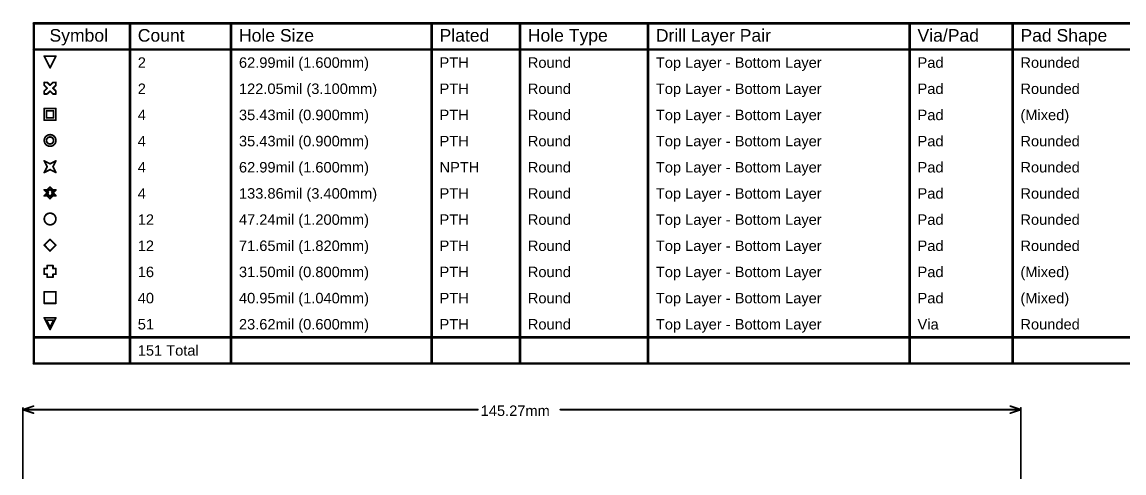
# Model space of a CAD drawing. Header units: inches. Extents: x 0 to 289, y 0 to 168.
# Drawn here: x -0.1 to 160.3, y 102.1 to 167.7 of the extents above; entities that cross this region are included whole.
import ezdxf

# ---------------------------------------------------------------- set-up
doc = ezdxf.new("R2010")
doc.units = ezdxf.units.IN
doc.layers.add('Dimension', color=6, linetype='Continuous')
doc.layers.add('Drill Drawing', color=1, linetype='Continuous')
doc.styles.add('Arial', font='', dxfattribs={"height": 0.2})
doc.styles.get('Arial').set_extended_font_data('Arial')

msp = doc.modelspace()

# ---------------------------------------------------------------- linework, layer by layer
at = {"layer": 'Dimension'}
for points in [[(0, 111.28, 0.254, 0.254, 0), (1.52, 111.79, 0.254, 0.254, 0)], [(0, 100.25, 0.254, 0.254, 0), (0, 111.53, 0.254, 0.254, 0)], [(0, 111.28, 0.254, 0.254, 0), (66.24, 111.28, 0.254, 0.254, 0)], [(0, 111.28, 0.254, 0.254, 0), (1.52, 110.77, 0.254, 0.254, 0)], [(78.22, 111.28, 0.254, 0.254, 0), (145.27, 111.28, 0.254, 0.254, 0)], [(143.75, 111.79, 0.254, 0.254, 0), (145.27, 111.28, 0.254, 0.254, 0)], [(143.75, 110.77, 0.254, 0.254, 0), (145.27, 111.28, 0.254, 0.254, 0)], [(145.27, 100.25, 0.254, 0.254, 0), (145.27, 111.53, 0.254, 0.254, 0)]]:
    msp.add_lwpolyline(points, format="xyseb", dxfattribs=at)
for points in [[(-0.06, 111.53, 0.127, 0.127, 1), (0.06, 111.53, 0.127, 0.127, 1)], [(-0.06, 111.28, 0.127, 0.127, 1), (0.06, 111.28, 0.127, 0.127, 1)], [(-0.06, 111.28, 0.127, 0.127, 1), (0.06, 111.28, 0.127, 0.127, 1)], [(-0.06, 111.28, 0.127, 0.127, 1), (0.06, 111.28, 0.127, 0.127, 1)], [(1.46, 111.79, 0.127, 0.127, 1), (1.59, 111.79, 0.127, 0.127, 1)], [(1.46, 110.77, 0.127, 0.127, 1), (1.59, 110.77, 0.127, 0.127, 1)], [(66.17, 111.28, 0.127, 0.127, 1), (66.3, 111.28, 0.127, 0.127, 1)], [(78.16, 111.28, 0.127, 0.127, 1), (78.28, 111.28, 0.127, 0.127, 1)], [(143.68, 111.79, 0.127, 0.127, 1), (143.81, 111.79, 0.127, 0.127, 1)], [(143.68, 110.77, 0.127, 0.127, 1), (143.81, 110.77, 0.127, 0.127, 1)], [(145.21, 111.53, 0.127, 0.127, 1), (145.33, 111.53, 0.127, 0.127, 1)], [(145.21, 111.28, 0.127, 0.127, 1), (145.33, 111.28, 0.127, 0.127, 1)], [(145.21, 111.28, 0.127, 0.127, 1), (145.33, 111.28, 0.127, 0.127, 1)], [(145.21, 111.28, 0.127, 0.127, 1), (145.33, 111.28, 0.127, 0.127, 1)]]:
    msp.add_lwpolyline(points, format="xyseb", close=True, dxfattribs=at)
at = {"layer": 'Drill Drawing'}
for points in [[(1.59, 167.53, 0.381, 0.381, 0), (288.63, 167.53, 0.381, 0.381, 0)], [(1.59, 118, 0.381, 0.381, 0), (1.59, 167.53, 0.381, 0.381, 0)], [(15.58, 118, 0.381, 0.381, 0), (15.58, 167.53, 0.381, 0.381, 0)], [(30.31, 118, 0.381, 0.381, 0), (30.31, 167.53, 0.381, 0.381, 0)], [(59.51, 118, 0.381, 0.381, 0), (59.51, 167.53, 0.381, 0.381, 0)], [(72.36, 118, 0.381, 0.381, 0), (72.36, 167.53, 0.381, 0.381, 0)], [(91, 118, 0.381, 0.381, 0), (91, 167.53, 0.381, 0.381, 0)], [(129.09, 118, 0.381, 0.381, 0), (129.09, 167.53, 0.381, 0.381, 0)], [(144.07, 118, 0.381, 0.381, 0), (144.07, 167.53, 0.381, 0.381, 0)], [(1.59, 163.72, 0.381, 0.381, 0), (288.63, 163.72, 0.381, 0.381, 0)], [(3.11, 162.74, 0.254, 0.254, 0), (4.8, 162.74, 0.254, 0.254, 0)], [(3.11, 162.74, 0.254, 0.254, 0), (3.95, 161.05, 0.254, 0.254, 0)], [(3.95, 161.05, 0.254, 0.254, 0), (4.8, 162.74, 0.254, 0.254, 0)], [(3.11, 158.51, 0.254, 0.254, 0), (3.11, 158.93, 0.254, 0.254, 0)], [(3.11, 158.93, 0.254, 0.254, 0), (3.53, 158.93, 0.254, 0.254, 0)], [(3.53, 158.93, 0.254, 0.254, 0), (3.95, 158.51, 0.254, 0.254, 0)], [(3.95, 158.51, 0.254, 0.254, 0), (4.38, 158.93, 0.254, 0.254, 0)], [(4.38, 158.93, 0.254, 0.254, 0), (4.8, 158.93, 0.254, 0.254, 0)], [(4.8, 158.51, 0.254, 0.254, 0), (4.8, 158.93, 0.254, 0.254, 0)], [(3.11, 158.51, 0.254, 0.254, 0), (3.53, 158.09, 0.254, 0.254, 0)], [(3.11, 157.66, 0.254, 0.254, 0), (3.53, 158.09, 0.254, 0.254, 0)], [(3.11, 157.24, 0.254, 0.254, 0), (3.11, 157.66, 0.254, 0.254, 0)], [(3.11, 157.24, 0.254, 0.254, 0), (3.53, 157.24, 0.254, 0.254, 0)], [(3.53, 157.24, 0.254, 0.254, 0), (3.95, 157.66, 0.254, 0.254, 0)], [(3.95, 157.66, 0.254, 0.254, 0), (4.38, 157.24, 0.254, 0.254, 0)], [(4.38, 158.09, 0.254, 0.254, 0), (4.8, 158.51, 0.254, 0.254, 0)], [(4.38, 158.09, 0.254, 0.254, 0), (4.8, 157.66, 0.254, 0.254, 0)], [(4.38, 157.24, 0.254, 0.254, 0), (4.8, 157.24, 0.254, 0.254, 0)], [(4.8, 157.24, 0.254, 0.254, 0), (4.8, 157.66, 0.254, 0.254, 0)], [(3.11, 155.12, 0.254, 0.254, 0), (4.8, 155.12, 0.254, 0.254, 0)], [(3.11, 153.43, 0.254, 0.254, 0), (3.11, 155.12, 0.254, 0.254, 0)], [(3.44, 154.78, 0.254, 0.254, 0), (4.46, 154.78, 0.254, 0.254, 0)], [(3.44, 153.77, 0.254, 0.254, 0), (3.44, 154.78, 0.254, 0.254, 0)], [(4.46, 153.77, 0.254, 0.254, 0), (4.46, 154.78, 0.254, 0.254, 0)], [(4.8, 153.43, 0.254, 0.254, 0), (4.8, 155.12, 0.254, 0.254, 0)], [(3.11, 153.43, 0.254, 0.254, 0), (4.8, 153.43, 0.254, 0.254, 0)], [(3.44, 153.77, 0.254, 0.254, 0), (4.46, 153.77, 0.254, 0.254, 0)], [(3.11, 147.5, 0.254, 0.254, 0), (3.95, 147.08, 0.254, 0.254, 0)], [(3.11, 147.5, 0.254, 0.254, 0), (3.53, 146.66, 0.254, 0.254, 0)], [(3.95, 147.08, 0.254, 0.254, 0), (4.8, 147.5, 0.254, 0.254, 0)], [(4.38, 146.66, 0.254, 0.254, 0), (4.8, 147.5, 0.254, 0.254, 0)], [(3.11, 145.81, 0.254, 0.254, 0), (3.53, 146.66, 0.254, 0.254, 0)], [(3.11, 145.81, 0.254, 0.254, 0), (3.95, 146.23, 0.254, 0.254, 0)], [(3.95, 146.23, 0.254, 0.254, 0), (4.8, 145.81, 0.254, 0.254, 0)], [(4.38, 146.66, 0.254, 0.254, 0), (4.8, 145.81, 0.254, 0.254, 0)], [(3.11, 143.27, 0.254, 0.254, 0), (3.53, 142.85, 0.254, 0.254, 0)], [(3.11, 143.27, 0.254, 0.254, 0), (3.53, 143.27, 0.254, 0.254, 0)], [(3.11, 142.42, 0.254, 0.254, 0), (3.53, 142.85, 0.254, 0.254, 0)], [(3.44, 143.1, 0.254, 0.254, 0), (3.7, 142.85, 0.254, 0.254, 0)], [(3.44, 143.1, 0.254, 0.254, 0), (3.7, 143.1, 0.254, 0.254, 0)], [(3.44, 142.59, 0.254, 0.254, 0), (3.7, 142.85, 0.254, 0.254, 0)], [(3.53, 143.27, 0.254, 0.254, 0), (3.95, 143.69, 0.254, 0.254, 0)], [(3.7, 143.1, 0.254, 0.254, 0), (3.95, 143.35, 0.254, 0.254, 0)], [(3.95, 143.69, 0.254, 0.254, 0), (4.38, 143.27, 0.254, 0.254, 0)], [(3.95, 143.35, 0.254, 0.254, 0), (4.21, 143.1, 0.254, 0.254, 0)], [(4.21, 143.1, 0.254, 0.254, 0), (4.46, 143.1, 0.254, 0.254, 0)], [(4.21, 142.85, 0.254, 0.254, 0), (4.46, 143.1, 0.254, 0.254, 0)], [(4.21, 142.85, 0.254, 0.254, 0), (4.46, 142.59, 0.254, 0.254, 0)], [(4.38, 143.27, 0.254, 0.254, 0), (4.8, 143.27, 0.254, 0.254, 0)], [(4.38, 142.85, 0.254, 0.254, 0), (4.8, 143.27, 0.254, 0.254, 0)], [(4.38, 142.85, 0.254, 0.254, 0), (4.8, 142.42, 0.254, 0.254, 0)], [(3.11, 142.42, 0.254, 0.254, 0), (3.53, 142.42, 0.254, 0.254, 0)], [(3.44, 142.59, 0.254, 0.254, 0), (3.7, 142.59, 0.254, 0.254, 0)], [(3.53, 142.42, 0.254, 0.254, 0), (3.95, 142, 0.254, 0.254, 0)], [(3.7, 142.59, 0.254, 0.254, 0), (3.95, 142.34, 0.254, 0.254, 0)], [(3.95, 142.34, 0.254, 0.254, 0), (4.21, 142.59, 0.254, 0.254, 0)], [(3.95, 142, 0.254, 0.254, 0), (4.38, 142.42, 0.254, 0.254, 0)], [(4.21, 142.59, 0.254, 0.254, 0), (4.46, 142.59, 0.254, 0.254, 0)], [(4.38, 142.42, 0.254, 0.254, 0), (4.8, 142.42, 0.254, 0.254, 0)], [(3.11, 135.23, 0.254, 0.254, 0), (3.95, 136.07, 0.254, 0.254, 0)], [(3.11, 135.23, 0.254, 0.254, 0), (3.95, 134.38, 0.254, 0.254, 0)], [(3.95, 136.07, 0.254, 0.254, 0), (4.8, 135.23, 0.254, 0.254, 0)], [(3.95, 134.38, 0.254, 0.254, 0), (4.8, 135.23, 0.254, 0.254, 0)], [(3.11, 130.99, 0.254, 0.254, 0), (3.11, 131.84, 0.254, 0.254, 0)], [(3.11, 131.84, 0.254, 0.254, 0), (3.53, 131.84, 0.254, 0.254, 0)], [(3.53, 131.84, 0.254, 0.254, 0), (3.53, 132.26, 0.254, 0.254, 0)], [(3.53, 132.26, 0.254, 0.254, 0), (4.38, 132.26, 0.254, 0.254, 0)], [(4.38, 131.84, 0.254, 0.254, 0), (4.38, 132.26, 0.254, 0.254, 0)], [(4.38, 131.84, 0.254, 0.254, 0), (4.8, 131.84, 0.254, 0.254, 0)], [(4.8, 130.99, 0.254, 0.254, 0), (4.8, 131.84, 0.254, 0.254, 0)], [(3.11, 130.99, 0.254, 0.254, 0), (3.53, 130.99, 0.254, 0.254, 0)], [(3.53, 130.57, 0.254, 0.254, 0), (3.53, 130.99, 0.254, 0.254, 0)], [(3.53, 130.57, 0.254, 0.254, 0), (4.38, 130.57, 0.254, 0.254, 0)], [(4.38, 130.99, 0.254, 0.254, 0), (4.8, 130.99, 0.254, 0.254, 0)], [(4.38, 130.57, 0.254, 0.254, 0), (4.38, 130.99, 0.254, 0.254, 0)], [(3.11, 128.45, 0.254, 0.254, 0), (4.8, 128.45, 0.254, 0.254, 0)], [(3.11, 126.76, 0.254, 0.254, 0), (3.11, 128.45, 0.254, 0.254, 0)], [(4.8, 126.76, 0.254, 0.254, 0), (4.8, 128.45, 0.254, 0.254, 0)], [(3.11, 126.76, 0.254, 0.254, 0), (4.8, 126.76, 0.254, 0.254, 0)], [(3.11, 124.64, 0.254, 0.254, 0), (4.8, 124.64, 0.254, 0.254, 0)], [(3.11, 124.64, 0.254, 0.254, 0), (3.95, 122.95, 0.254, 0.254, 0)], [(3.44, 124.3, 0.254, 0.254, 0), (4.46, 124.3, 0.254, 0.254, 0)], [(3.44, 124.3, 0.254, 0.254, 0), (3.95, 123.29, 0.254, 0.254, 0)], [(3.95, 122.95, 0.254, 0.254, 0), (4.8, 124.64, 0.254, 0.254, 0)], [(3.95, 123.29, 0.254, 0.254, 0), (4.46, 124.3, 0.254, 0.254, 0)], [(1.59, 121.81, 0.381, 0.381, 0), (288.63, 121.81, 0.381, 0.381, 0)], [(1.59, 118, 0.381, 0.381, 0), (288.63, 118, 0.381, 0.381, 0)]]:
    msp.add_lwpolyline(points, format="xyseb", dxfattribs=at)
for points in [[(1.49, 167.53, 0.191, 0.191, 1), (1.68, 167.53, 0.191, 0.191, 1)], [(1.49, 167.53, 0.191, 0.191, 1), (1.68, 167.53, 0.191, 0.191, 1)], [(15.48, 167.53, 0.191, 0.191, 1), (15.67, 167.53, 0.191, 0.191, 1)], [(30.21, 167.53, 0.191, 0.191, 1), (30.4, 167.53, 0.191, 0.191, 1)], [(59.41, 167.53, 0.191, 0.191, 1), (59.6, 167.53, 0.191, 0.191, 1)], [(72.26, 167.53, 0.191, 0.191, 1), (72.45, 167.53, 0.191, 0.191, 1)], [(90.9, 167.53, 0.191, 0.191, 1), (91.09, 167.53, 0.191, 0.191, 1)], [(128.99, 167.53, 0.191, 0.191, 1), (129.18, 167.53, 0.191, 0.191, 1)], [(143.97, 167.53, 0.191, 0.191, 1), (144.16, 167.53, 0.191, 0.191, 1)], [(1.49, 163.72, 0.191, 0.191, 1), (1.68, 163.72, 0.191, 0.191, 1)], [(3.04, 162.74, 0.127, 0.127, 1), (3.17, 162.74, 0.127, 0.127, 1)], [(3.04, 162.74, 0.127, 0.127, 1), (3.17, 162.74, 0.127, 0.127, 1)], [(4.74, 162.74, 0.127, 0.127, 1), (4.86, 162.74, 0.127, 0.127, 1)], [(4.74, 162.74, 0.127, 0.127, 1), (4.86, 162.74, 0.127, 0.127, 1)], [(3.89, 161.05, 0.127, 0.127, 1), (4.02, 161.05, 0.127, 0.127, 1)], [(3.89, 161.05, 0.127, 0.127, 1), (4.02, 161.05, 0.127, 0.127, 1)], [(3.04, 158.93, 0.127, 0.127, 1), (3.17, 158.93, 0.127, 0.127, 1)], [(3.04, 158.93, 0.127, 0.127, 1), (3.17, 158.93, 0.127, 0.127, 1)], [(3.47, 158.93, 0.127, 0.127, 1), (3.59, 158.93, 0.127, 0.127, 1)], [(3.47, 158.93, 0.127, 0.127, 1), (3.59, 158.93, 0.127, 0.127, 1)], [(4.31, 158.93, 0.127, 0.127, 1), (4.44, 158.93, 0.127, 0.127, 1)], [(4.31, 158.93, 0.127, 0.127, 1), (4.44, 158.93, 0.127, 0.127, 1)], [(4.74, 158.93, 0.127, 0.127, 1), (4.86, 158.93, 0.127, 0.127, 1)], [(4.74, 158.93, 0.127, 0.127, 1), (4.86, 158.93, 0.127, 0.127, 1)], [(3.04, 158.51, 0.127, 0.127, 1), (3.17, 158.51, 0.127, 0.127, 1)], [(3.04, 158.51, 0.127, 0.127, 1), (3.17, 158.51, 0.127, 0.127, 1)], [(3.04, 157.66, 0.127, 0.127, 1), (3.17, 157.66, 0.127, 0.127, 1)], [(3.04, 157.66, 0.127, 0.127, 1), (3.17, 157.66, 0.127, 0.127, 1)], [(3.04, 157.24, 0.127, 0.127, 1), (3.17, 157.24, 0.127, 0.127, 1)], [(3.04, 157.24, 0.127, 0.127, 1), (3.17, 157.24, 0.127, 0.127, 1)], [(3.47, 158.09, 0.127, 0.127, 1), (3.59, 158.09, 0.127, 0.127, 1)], [(3.47, 158.09, 0.127, 0.127, 1), (3.59, 158.09, 0.127, 0.127, 1)], [(3.47, 157.24, 0.127, 0.127, 1), (3.59, 157.24, 0.127, 0.127, 1)], [(3.47, 157.24, 0.127, 0.127, 1), (3.59, 157.24, 0.127, 0.127, 1)], [(3.89, 158.51, 0.127, 0.127, 1), (4.02, 158.51, 0.127, 0.127, 1)], [(3.89, 158.51, 0.127, 0.127, 1), (4.02, 158.51, 0.127, 0.127, 1)], [(3.89, 157.66, 0.127, 0.127, 1), (4.02, 157.66, 0.127, 0.127, 1)], [(3.89, 157.66, 0.127, 0.127, 1), (4.02, 157.66, 0.127, 0.127, 1)], [(4.31, 158.09, 0.127, 0.127, 1), (4.44, 158.09, 0.127, 0.127, 1)], [(4.31, 158.09, 0.127, 0.127, 1), (4.44, 158.09, 0.127, 0.127, 1)], [(4.31, 157.24, 0.127, 0.127, 1), (4.44, 157.24, 0.127, 0.127, 1)], [(4.31, 157.24, 0.127, 0.127, 1), (4.44, 157.24, 0.127, 0.127, 1)], [(4.74, 158.51, 0.127, 0.127, 1), (4.86, 158.51, 0.127, 0.127, 1)], [(4.74, 158.51, 0.127, 0.127, 1), (4.86, 158.51, 0.127, 0.127, 1)], [(4.74, 157.66, 0.127, 0.127, 1), (4.86, 157.66, 0.127, 0.127, 1)], [(4.74, 157.66, 0.127, 0.127, 1), (4.86, 157.66, 0.127, 0.127, 1)], [(4.74, 157.24, 0.127, 0.127, 1), (4.86, 157.24, 0.127, 0.127, 1)], [(4.74, 157.24, 0.127, 0.127, 1), (4.86, 157.24, 0.127, 0.127, 1)], [(3.04, 155.12, 0.127, 0.127, 1), (3.17, 155.12, 0.127, 0.127, 1)], [(3.04, 155.12, 0.127, 0.127, 1), (3.17, 155.12, 0.127, 0.127, 1)], [(3.38, 154.78, 0.127, 0.127, 1), (3.51, 154.78, 0.127, 0.127, 1)], [(3.38, 154.78, 0.127, 0.127, 1), (3.51, 154.78, 0.127, 0.127, 1)], [(4.4, 154.78, 0.127, 0.127, 1), (4.52, 154.78, 0.127, 0.127, 1)], [(4.4, 154.78, 0.127, 0.127, 1), (4.52, 154.78, 0.127, 0.127, 1)], [(4.74, 155.12, 0.127, 0.127, 1), (4.86, 155.12, 0.127, 0.127, 1)], [(4.74, 155.12, 0.127, 0.127, 1), (4.86, 155.12, 0.127, 0.127, 1)], [(3.04, 153.43, 0.127, 0.127, 1), (3.17, 153.43, 0.127, 0.127, 1)], [(3.04, 153.43, 0.127, 0.127, 1), (3.17, 153.43, 0.127, 0.127, 1)], [(3.38, 153.77, 0.127, 0.127, 1), (3.51, 153.77, 0.127, 0.127, 1)], [(3.38, 153.77, 0.127, 0.127, 1), (3.51, 153.77, 0.127, 0.127, 1)], [(4.4, 153.77, 0.127, 0.127, 1), (4.52, 153.77, 0.127, 0.127, 1)], [(4.4, 153.77, 0.127, 0.127, 1), (4.52, 153.77, 0.127, 0.127, 1)], [(4.74, 153.43, 0.127, 0.127, 1), (4.86, 153.43, 0.127, 0.127, 1)], [(4.74, 153.43, 0.127, 0.127, 1), (4.86, 153.43, 0.127, 0.127, 1)], [(4.8, 150.47, 0.254, 0.254, 1), (3.11, 150.47, 0.254, 0.254, 1)], [(4.46, 150.47, 0.254, 0.254, 1), (3.44, 150.47, 0.254, 0.254, 1)], [(3.04, 150.47, 0.127, 0.127, 1), (3.17, 150.47, 0.127, 0.127, 1)], [(3.38, 150.47, 0.127, 0.127, 1), (3.51, 150.47, 0.127, 0.127, 1)], [(4.4, 150.47, 0.127, 0.127, 1), (4.52, 150.47, 0.127, 0.127, 1)], [(4.74, 150.47, 0.127, 0.127, 1), (4.86, 150.47, 0.127, 0.127, 1)], [(3.04, 147.5, 0.127, 0.127, 1), (3.17, 147.5, 0.127, 0.127, 1)], [(3.04, 147.5, 0.127, 0.127, 1), (3.17, 147.5, 0.127, 0.127, 1)], [(4.74, 147.5, 0.127, 0.127, 1), (4.86, 147.5, 0.127, 0.127, 1)], [(4.74, 147.5, 0.127, 0.127, 1), (4.86, 147.5, 0.127, 0.127, 1)], [(3.47, 146.66, 0.127, 0.127, 1), (3.59, 146.66, 0.127, 0.127, 1)], [(3.47, 146.66, 0.127, 0.127, 1), (3.59, 146.66, 0.127, 0.127, 1)], [(3.89, 147.08, 0.127, 0.127, 1), (4.02, 147.08, 0.127, 0.127, 1)], [(3.89, 147.08, 0.127, 0.127, 1), (4.02, 147.08, 0.127, 0.127, 1)], [(3.89, 146.23, 0.127, 0.127, 1), (4.02, 146.23, 0.127, 0.127, 1)], [(3.89, 146.23, 0.127, 0.127, 1), (4.02, 146.23, 0.127, 0.127, 1)], [(4.31, 146.66, 0.127, 0.127, 1), (4.44, 146.66, 0.127, 0.127, 1)], [(4.31, 146.66, 0.127, 0.127, 1), (4.44, 146.66, 0.127, 0.127, 1)], [(3.04, 145.81, 0.127, 0.127, 1), (3.17, 145.81, 0.127, 0.127, 1)], [(3.04, 145.81, 0.127, 0.127, 1), (3.17, 145.81, 0.127, 0.127, 1)], [(4.74, 145.81, 0.127, 0.127, 1), (4.86, 145.81, 0.127, 0.127, 1)], [(4.74, 145.81, 0.127, 0.127, 1), (4.86, 145.81, 0.127, 0.127, 1)], [(3.04, 143.27, 0.127, 0.127, 1), (3.17, 143.27, 0.127, 0.127, 1)], [(3.04, 143.27, 0.127, 0.127, 1), (3.17, 143.27, 0.127, 0.127, 1)], [(3.38, 143.1, 0.127, 0.127, 1), (3.51, 143.1, 0.127, 0.127, 1)], [(3.38, 143.1, 0.127, 0.127, 1), (3.51, 143.1, 0.127, 0.127, 1)], [(3.47, 143.27, 0.127, 0.127, 1), (3.59, 143.27, 0.127, 0.127, 1)], [(3.47, 143.27, 0.127, 0.127, 1), (3.59, 143.27, 0.127, 0.127, 1)], [(3.47, 142.85, 0.127, 0.127, 1), (3.59, 142.85, 0.127, 0.127, 1)], [(3.47, 142.85, 0.127, 0.127, 1), (3.59, 142.85, 0.127, 0.127, 1)], [(3.64, 143.1, 0.127, 0.127, 1), (3.76, 143.1, 0.127, 0.127, 1)], [(3.64, 143.1, 0.127, 0.127, 1), (3.76, 143.1, 0.127, 0.127, 1)], [(3.64, 142.85, 0.127, 0.127, 1), (3.76, 142.85, 0.127, 0.127, 1)], [(3.64, 142.85, 0.127, 0.127, 1), (3.76, 142.85, 0.127, 0.127, 1)], [(3.89, 143.69, 0.127, 0.127, 1), (4.02, 143.69, 0.127, 0.127, 1)], [(3.89, 143.69, 0.127, 0.127, 1), (4.02, 143.69, 0.127, 0.127, 1)], [(3.89, 143.35, 0.127, 0.127, 1), (4.02, 143.35, 0.127, 0.127, 1)], [(3.89, 143.35, 0.127, 0.127, 1), (4.02, 143.35, 0.127, 0.127, 1)], [(4.14, 143.1, 0.127, 0.127, 1), (4.27, 143.1, 0.127, 0.127, 1)], [(4.14, 143.1, 0.127, 0.127, 1), (4.27, 143.1, 0.127, 0.127, 1)], [(4.14, 142.85, 0.127, 0.127, 1), (4.27, 142.85, 0.127, 0.127, 1)], [(4.14, 142.85, 0.127, 0.127, 1), (4.27, 142.85, 0.127, 0.127, 1)], [(4.31, 143.27, 0.127, 0.127, 1), (4.44, 143.27, 0.127, 0.127, 1)], [(4.31, 143.27, 0.127, 0.127, 1), (4.44, 143.27, 0.127, 0.127, 1)], [(4.31, 142.85, 0.127, 0.127, 1), (4.44, 142.85, 0.127, 0.127, 1)], [(4.31, 142.85, 0.127, 0.127, 1), (4.44, 142.85, 0.127, 0.127, 1)], [(4.4, 143.1, 0.127, 0.127, 1), (4.52, 143.1, 0.127, 0.127, 1)], [(4.4, 143.1, 0.127, 0.127, 1), (4.52, 143.1, 0.127, 0.127, 1)], [(4.74, 143.27, 0.127, 0.127, 1), (4.86, 143.27, 0.127, 0.127, 1)], [(4.74, 143.27, 0.127, 0.127, 1), (4.86, 143.27, 0.127, 0.127, 1)], [(3.04, 142.42, 0.127, 0.127, 1), (3.17, 142.42, 0.127, 0.127, 1)], [(3.04, 142.42, 0.127, 0.127, 1), (3.17, 142.42, 0.127, 0.127, 1)], [(3.38, 142.59, 0.127, 0.127, 1), (3.51, 142.59, 0.127, 0.127, 1)], [(3.38, 142.59, 0.127, 0.127, 1), (3.51, 142.59, 0.127, 0.127, 1)], [(3.47, 142.42, 0.127, 0.127, 1), (3.59, 142.42, 0.127, 0.127, 1)], [(3.47, 142.42, 0.127, 0.127, 1), (3.59, 142.42, 0.127, 0.127, 1)], [(3.64, 142.59, 0.127, 0.127, 1), (3.76, 142.59, 0.127, 0.127, 1)], [(3.64, 142.59, 0.127, 0.127, 1), (3.76, 142.59, 0.127, 0.127, 1)], [(3.89, 142.34, 0.127, 0.127, 1), (4.02, 142.34, 0.127, 0.127, 1)], [(3.89, 142.34, 0.127, 0.127, 1), (4.02, 142.34, 0.127, 0.127, 1)], [(3.89, 142, 0.127, 0.127, 1), (4.02, 142, 0.127, 0.127, 1)], [(3.89, 142, 0.127, 0.127, 1), (4.02, 142, 0.127, 0.127, 1)], [(4.14, 142.59, 0.127, 0.127, 1), (4.27, 142.59, 0.127, 0.127, 1)], [(4.14, 142.59, 0.127, 0.127, 1), (4.27, 142.59, 0.127, 0.127, 1)], [(4.31, 142.42, 0.127, 0.127, 1), (4.44, 142.42, 0.127, 0.127, 1)], [(4.31, 142.42, 0.127, 0.127, 1), (4.44, 142.42, 0.127, 0.127, 1)], [(4.4, 142.59, 0.127, 0.127, 1), (4.52, 142.59, 0.127, 0.127, 1)], [(4.4, 142.59, 0.127, 0.127, 1), (4.52, 142.59, 0.127, 0.127, 1)], [(4.74, 142.42, 0.127, 0.127, 1), (4.86, 142.42, 0.127, 0.127, 1)], [(4.74, 142.42, 0.127, 0.127, 1), (4.86, 142.42, 0.127, 0.127, 1)], [(4.8, 139.04, 0.254, 0.254, 1), (3.11, 139.04, 0.254, 0.254, 1)], [(3.04, 139.04, 0.127, 0.127, 1), (3.17, 139.04, 0.127, 0.127, 1)], [(4.74, 139.04, 0.127, 0.127, 1), (4.86, 139.04, 0.127, 0.127, 1)], [(3.04, 135.23, 0.127, 0.127, 1), (3.17, 135.23, 0.127, 0.127, 1)], [(3.04, 135.23, 0.127, 0.127, 1), (3.17, 135.23, 0.127, 0.127, 1)], [(3.89, 136.07, 0.127, 0.127, 1), (4.02, 136.07, 0.127, 0.127, 1)], [(3.89, 136.07, 0.127, 0.127, 1), (4.02, 136.07, 0.127, 0.127, 1)], [(4.74, 135.23, 0.127, 0.127, 1), (4.86, 135.23, 0.127, 0.127, 1)], [(4.74, 135.23, 0.127, 0.127, 1), (4.86, 135.23, 0.127, 0.127, 1)], [(3.89, 134.38, 0.127, 0.127, 1), (4.02, 134.38, 0.127, 0.127, 1)], [(3.89, 134.38, 0.127, 0.127, 1), (4.02, 134.38, 0.127, 0.127, 1)], [(3.04, 131.84, 0.127, 0.127, 1), (3.17, 131.84, 0.127, 0.127, 1)], [(3.04, 131.84, 0.127, 0.127, 1), (3.17, 131.84, 0.127, 0.127, 1)], [(3.47, 132.26, 0.127, 0.127, 1), (3.59, 132.26, 0.127, 0.127, 1)], [(3.47, 132.26, 0.127, 0.127, 1), (3.59, 132.26, 0.127, 0.127, 1)], [(3.47, 131.84, 0.127, 0.127, 1), (3.59, 131.84, 0.127, 0.127, 1)], [(3.47, 131.84, 0.127, 0.127, 1), (3.59, 131.84, 0.127, 0.127, 1)], [(4.31, 132.26, 0.127, 0.127, 1), (4.44, 132.26, 0.127, 0.127, 1)], [(4.31, 132.26, 0.127, 0.127, 1), (4.44, 132.26, 0.127, 0.127, 1)], [(4.31, 131.84, 0.127, 0.127, 1), (4.44, 131.84, 0.127, 0.127, 1)], [(4.31, 131.84, 0.127, 0.127, 1), (4.44, 131.84, 0.127, 0.127, 1)], [(4.74, 131.84, 0.127, 0.127, 1), (4.86, 131.84, 0.127, 0.127, 1)], [(4.74, 131.84, 0.127, 0.127, 1), (4.86, 131.84, 0.127, 0.127, 1)], [(3.04, 130.99, 0.127, 0.127, 1), (3.17, 130.99, 0.127, 0.127, 1)], [(3.04, 130.99, 0.127, 0.127, 1), (3.17, 130.99, 0.127, 0.127, 1)], [(3.47, 130.99, 0.127, 0.127, 1), (3.59, 130.99, 0.127, 0.127, 1)], [(3.47, 130.99, 0.127, 0.127, 1), (3.59, 130.99, 0.127, 0.127, 1)], [(3.47, 130.57, 0.127, 0.127, 1), (3.59, 130.57, 0.127, 0.127, 1)], [(3.47, 130.57, 0.127, 0.127, 1), (3.59, 130.57, 0.127, 0.127, 1)], [(4.31, 130.99, 0.127, 0.127, 1), (4.44, 130.99, 0.127, 0.127, 1)], [(4.31, 130.99, 0.127, 0.127, 1), (4.44, 130.99, 0.127, 0.127, 1)], [(4.31, 130.57, 0.127, 0.127, 1), (4.44, 130.57, 0.127, 0.127, 1)], [(4.31, 130.57, 0.127, 0.127, 1), (4.44, 130.57, 0.127, 0.127, 1)], [(4.74, 130.99, 0.127, 0.127, 1), (4.86, 130.99, 0.127, 0.127, 1)], [(4.74, 130.99, 0.127, 0.127, 1), (4.86, 130.99, 0.127, 0.127, 1)], [(3.04, 128.45, 0.127, 0.127, 1), (3.17, 128.45, 0.127, 0.127, 1)], [(3.04, 128.45, 0.127, 0.127, 1), (3.17, 128.45, 0.127, 0.127, 1)], [(4.74, 128.45, 0.127, 0.127, 1), (4.86, 128.45, 0.127, 0.127, 1)], [(4.74, 128.45, 0.127, 0.127, 1), (4.86, 128.45, 0.127, 0.127, 1)], [(3.04, 126.76, 0.127, 0.127, 1), (3.17, 126.76, 0.127, 0.127, 1)], [(3.04, 126.76, 0.127, 0.127, 1), (3.17, 126.76, 0.127, 0.127, 1)], [(4.74, 126.76, 0.127, 0.127, 1), (4.86, 126.76, 0.127, 0.127, 1)], [(4.74, 126.76, 0.127, 0.127, 1), (4.86, 126.76, 0.127, 0.127, 1)], [(3.04, 124.64, 0.127, 0.127, 1), (3.17, 124.64, 0.127, 0.127, 1)], [(3.04, 124.64, 0.127, 0.127, 1), (3.17, 124.64, 0.127, 0.127, 1)], [(3.38, 124.3, 0.127, 0.127, 1), (3.51, 124.3, 0.127, 0.127, 1)], [(3.38, 124.3, 0.127, 0.127, 1), (3.51, 124.3, 0.127, 0.127, 1)], [(4.4, 124.3, 0.127, 0.127, 1), (4.52, 124.3, 0.127, 0.127, 1)], [(4.4, 124.3, 0.127, 0.127, 1), (4.52, 124.3, 0.127, 0.127, 1)], [(4.74, 124.64, 0.127, 0.127, 1), (4.86, 124.64, 0.127, 0.127, 1)], [(4.74, 124.64, 0.127, 0.127, 1), (4.86, 124.64, 0.127, 0.127, 1)], [(1.49, 121.81, 0.191, 0.191, 1), (1.68, 121.81, 0.191, 0.191, 1)], [(3.89, 123.29, 0.127, 0.127, 1), (4.02, 123.29, 0.127, 0.127, 1)], [(3.89, 123.29, 0.127, 0.127, 1), (4.02, 123.29, 0.127, 0.127, 1)], [(3.89, 122.95, 0.127, 0.127, 1), (4.02, 122.95, 0.127, 0.127, 1)], [(3.89, 122.95, 0.127, 0.127, 1), (4.02, 122.95, 0.127, 0.127, 1)], [(1.49, 118, 0.191, 0.191, 1), (1.68, 118, 0.191, 0.191, 1)], [(1.49, 118, 0.191, 0.191, 1), (1.68, 118, 0.191, 0.191, 1)], [(15.48, 118, 0.191, 0.191, 1), (15.67, 118, 0.191, 0.191, 1)], [(30.21, 118, 0.191, 0.191, 1), (30.4, 118, 0.191, 0.191, 1)], [(59.41, 118, 0.191, 0.191, 1), (59.6, 118, 0.191, 0.191, 1)], [(72.26, 118, 0.191, 0.191, 1), (72.45, 118, 0.191, 0.191, 1)], [(90.9, 118, 0.191, 0.191, 1), (91.09, 118, 0.191, 0.191, 1)], [(128.99, 118, 0.191, 0.191, 1), (129.18, 118, 0.191, 0.191, 1)], [(143.97, 118, 0.191, 0.191, 1), (144.16, 118, 0.191, 0.191, 1)]]:
    msp.add_lwpolyline(points, format="xyseb", close=True, dxfattribs=at)

# ---------------------------------------------------------------- texts
at = {"layer": 'Dimension', "style": 'Arial'}
msp.add_text('145.27mm', height=1.524, dxfattribs=at).set_placement((66.64, 110.36))
at = {"layer": 'Drill Drawing', "style": 'Arial'}
for s, height, p in [('Symbol', 1.829, (3.87, 164.86)), ('Count', 1.829, (16.72, 164.86)), ('Hole Size', 1.829, (31.45, 164.86)), ('Plated', 1.829, (60.65, 164.86)), ('Hole Type', 1.829, (73.5, 164.86)), ('Drill Layer Pair', 1.8288, (92.14, 164.86)), ('Via/Pad', 1.829, (130.23, 164.86)), ('Pad Shape', 1.829, (145.21, 164.86)), ('2', 1.52, (16.72, 161.05)), ('62.99mil (1.600mm)', 1.524, (31.45, 161.05)), ('PTH', 1.524, (60.65, 161.05)), ('Round', 1.524, (73.5, 161.05)), ('Top Layer - Bottom Layer', 1.524, (92.14, 161.05)), ('Pad', 1.524, (130.23, 161.05)), ('Rounded', 1.524, (145.21, 161.05)), ('122.05mil (3.100mm)', 1.524, (31.45, 157.24)), ('Round', 1.524, (73.5, 157.24)), ('Pad', 1.524, (130.23, 157.24)), ('Rounded', 1.524, (145.21, 157.24)), ('2', 1.52, (16.72, 157.24)), ('PTH', 1.524, (60.65, 157.24)), ('Top Layer - Bottom Layer', 1.524, (92.14, 157.24)), ('4', 1.52, (16.72, 153.43)), ('35.43mil (0.900mm)', 1.524, (31.45, 153.43)), ('PTH', 1.524, (60.65, 153.43)), ('Round', 1.524, (73.5, 153.43)), ('Top Layer - Bottom Layer', 1.524, (92.14, 153.43)), ('Pad', 1.524, (130.23, 153.43)), ('(Mixed)', 1.524, (145.21, 153.43)), ('4', 1.52, (16.72, 149.62)), ('35.43mil (0.900mm)', 1.524, (31.45, 149.62)), ('PTH', 1.524, (60.65, 149.62)), ('Round', 1.524, (73.5, 149.62)), ('Top Layer - Bottom Layer', 1.524, (92.14, 149.62)), ('Pad', 1.524, (130.23, 149.62)), ('Rounded', 1.524, (145.21, 149.62)), ('4', 1.52, (16.72, 145.81)), ('62.99mil (1.600mm)', 1.524, (31.45, 145.81)), ('NPTH', 1.524, (60.65, 145.81)), ('Round', 1.524, (73.5, 145.81)), ('Top Layer - Bottom Layer', 1.524, (92.14, 145.81)), ('Pad', 1.524, (130.23, 145.81)), ('Rounded', 1.524, (145.21, 145.81)), ('4', 1.52, (16.72, 142)), ('133.86mil (3.400mm)', 1.524, (31.45, 142)), ('PTH', 1.524, (60.65, 142)), ('Round', 1.524, (73.5, 142)), ('Top Layer - Bottom Layer', 1.524, (92.14, 142)), ('Pad', 1.524, (130.23, 142)), ('Rounded', 1.524, (145.21, 142)), ('12', 1.524, (16.72, 138.19)), ('47.24mil (1.200mm)', 1.524, (31.45, 138.19)), ('PTH', 1.524, (60.65, 138.19)), ('Round', 1.524, (73.5, 138.19)), ('Top Layer - Bottom Layer', 1.524, (92.14, 138.19)), ('Pad', 1.524, (130.23, 138.19)), ('Rounded', 1.524, (145.21, 138.19)), ('12', 1.524, (16.72, 134.38)), ('71.65mil (1.820mm)', 1.524, (31.45, 134.38)), ('PTH', 1.524, (60.65, 134.38)), ('Round', 1.524, (73.5, 134.38)), ('Top Layer - Bottom Layer', 1.524, (92.14, 134.38)), ('Pad', 1.524, (130.23, 134.38)), ('Rounded', 1.524, (145.21, 134.38)), ('16', 1.524, (16.72, 130.57)), ('31.50mil (0.800mm)', 1.524, (31.45, 130.57)), ('PTH', 1.524, (60.65, 130.57)), ('Round', 1.524, (73.5, 130.57)), ('Top Layer - Bottom Layer', 1.524, (92.14, 130.57)), ('Pad', 1.524, (130.23, 130.57)), ('(Mixed)', 1.524, (145.21, 130.57)), ('40.95mil (1.040mm)', 1.524, (31.45, 126.76)), ('Round', 1.524, (73.5, 126.76)), ('Pad', 1.524, (130.23, 126.76)), ('(Mixed)', 1.524, (145.21, 126.76)), ('40', 1.524, (16.72, 126.76)), ('PTH', 1.524, (60.65, 126.76)), ('Top Layer - Bottom Layer', 1.524, (92.14, 126.76)), ('51', 1.524, (16.72, 122.95)), ('23.62mil (0.600mm)', 1.524, (31.45, 122.95)), ('PTH', 1.524, (60.65, 122.95)), ('Round', 1.524, (73.5, 122.95)), ('Top Layer - Bottom Layer', 1.524, (92.14, 122.95)), ('Via', 1.524, (130.23, 122.95)), ('Rounded', 1.524, (145.21, 122.95)), ('151 Total', 1.524, (16.72, 119.14))]:
    msp.add_text(s, height=height, dxfattribs=at).set_placement(p)

doc.saveas('drawing.dxf')
